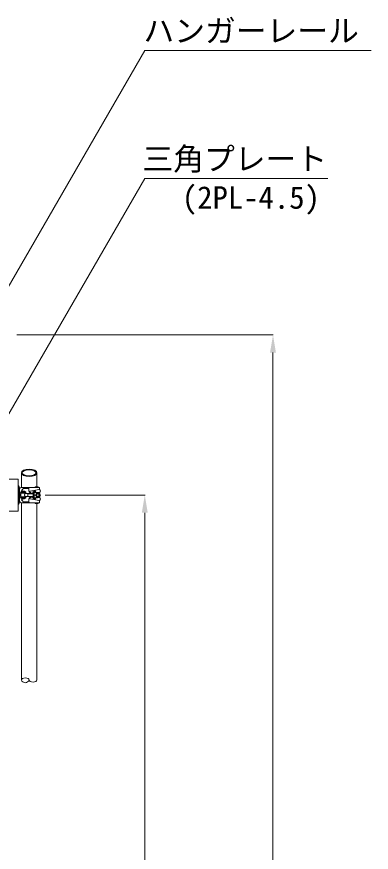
# Model space of a CAD drawing. Units: millimetres, scale not verified. Extents: x -69980 to -49855, y -14438 to 14438.
# Drawn here: x -60930 to -59824, y -8391 to -5782 of the extents above; entities that cross this region are included whole.
import ezdxf
from ezdxf.enums import TextEntityAlignment as Align

# ---------------------------------------------------------------- set-up
doc = ezdxf.new("R2010")
doc.units = ezdxf.units.MM
doc.header["$LTSCALE"] = 38
for name, color, linetype, lineweight in [('0-B_寸法', 3, 'Continuous', 18), ('0-D_単管', 7, 'Continuous', 18), ('0-E_単管ｸﾗﾝﾌﾟ', 7, 'Continuous', 18), ('1-7_文字', 7, 'Continuous', 18)]:
    doc.layers.add(name, color=color, linetype=linetype, lineweight=lineweight)
doc.styles.add('ＭＳ ゴシック', font='')
doc.styles.get('ＭＳ ゴシック').set_extended_font_data('MS Gothic')

msp = doc.modelspace()

# ---------------------------------------------------------------- linework, layer by layer
at = {"layer": '0-B_寸法'}
for p, q in [((-60929.2, -6775.5), (-60129.2, -6775.5)), ((-60130.2, -6830.5), (-60130.2, -11220.5)), ((-60840.75, -7275.5), (-60529.2, -7275.5)), ((-60530.2, -7330.5), (-60530.2, -11220.5))]:
    msp.add_line(p, q, dxfattribs=at)
at = {"layer": '0-B_寸法', "color": 91}
for points in [[(-60139.38, -6830.5), (-60130.2, -6775.5), (-60121.03, -6830.5)], [(-60539.38, -7330.5), (-60530.2, -7275.5), (-60521.03, -7330.5)]]:
    msp.add_solid(points, dxfattribs=at)
at = {"layer": '0-D_単管'}
for p, q in [((-60915.17, -7206.05), (-60915.17, -7251.5)), ((-60866.57, -7249.5), (-60866.57, -7206.05)), ((-60915.17, -7299.5), (-60915.17, -7852.85)), ((-60866.57, -7852.85), (-60866.57, -7301.48))]:
    msp.add_line(p, q, dxfattribs=at)
msp.add_arc((-60903.03, -7848.4), 12.93, 200.078, 339.922, dxfattribs=at)
for centre, major_axis, ratio, start_param, end_param in [((-60890.88, -7206.05), (-24.3, 0), 0.472425, 3.1415927, 9.424778), ((-60891.17, -7206.05), (22, 0), 0.417269, 6.2831853, 12.5663706), ((-60903.03, -7852.85), (-12.15, 0), 0.525605, 3.1415927, 6.2831853), ((-60878.73, -7852.85), (12.15, 0), 0.525605, 3.1415927, 6.2831853), ((-60878.73, -7852.85), (12.15, 0), 0.525605, 5.4904345, 6.2831853)]:
    msp.add_ellipse(centre, major_axis=major_axis, ratio=ratio, start_param=start_param, end_param=end_param, dxfattribs=at)
at = {"layer": '0-E_単管ｸﾗﾝﾌﾟ'}
for p, q in [((-60925.7, -7245.5), (-60925.7, -7305.5)), ((-60921.7, -7301.5), (-60921.7, -7249.5)), ((-60871.72, -7249.5), (-60863.7, -7249.5)), ((-60863.7, -7249.5), (-60863.68, -7249.5)), ((-60863.68, -7251.43), (-60863.7, -7251.43)), ((-60920.7, -7294.5), (-60920.7, -7256.5)), ((-60917.5, -7280.5), (-60917.5, -7270.5)), ((-60916.47, -7279.5), (-60916.47, -7271.5)), ((-60914.6, -7260.4), (-60912, -7262.98)), ((-60912.5, -7269.48), (-60912.5, -7268.7)), ((-60909.68, -7254.7), (-60892.23, -7254.7)), ((-60906.5, -7269.48), (-60906.5, -7268.7)), ((-60894.08, -7271.2), (-60877.85, -7271.2)), ((-60892.23, -7262.98), (-60892.23, -7255.5)), ((-60888.93, -7265.45), (-60888.85, -7265.5)), ((-60880.3, -7265.5), (-60872.8, -7262.83)), ((-60871.6, -7264.48), (-60871.6, -7262.4)), ((-60866.6, -7271.2), (-60859.62, -7271.2)), ((-60864.67, -7267.5), (-60858.53, -7267.5)), ((-60858.72, -7270.5), (-60858.72, -7267.5)), ((-60914.6, -7290.6), (-60911, -7286.98)), ((-60914.48, -7281.5), (-60904.5, -7281.5)), ((-60913, -7286.98), (-60906, -7286.98)), ((-60912.5, -7282.3), (-60912.5, -7281.5)), ((-60909.68, -7296.27), (-60892.23, -7296.27)), ((-60909.15, -7299.5), (-60909.15, -7299.45)), ((-60906.5, -7282.3), (-60906.5, -7281.5)), ((-60894.08, -7279.8), (-60877.85, -7279.8)), ((-60892.23, -7295.47), (-60892.23, -7288.03)), ((-60892.12, -7290.23), (-60892.12, -7290.2)), ((-60888.93, -7285.52), (-60888.85, -7285.5)), ((-60880.3, -7285.5), (-60872.7, -7288.2)), ((-60871.72, -7301.48), (-60863.7, -7301.48)), ((-60871.6, -7288.57), (-60871.6, -7286.5)), ((-60866.6, -7279.8), (-60859.62, -7279.8)), ((-60864.67, -7283.5), (-60858.53, -7283.5)), ((-60863.7, -7299.5), (-60863.68, -7299.5)), ((-60863.68, -7301.4), (-60863.7, -7301.4))]:
    msp.add_line(p, q, dxfattribs=at)
for points in [[(-60925.7, -7225.5), (-60967.7, -7225.5), (-60967.7, -7325.5), (-60925.7, -7325.5)], [(-60920.7, -7264), (-60921.7, -7264), (-60921.7, -7287), (-60920.7, -7287)], [(-60909.15, -7299.5), (-60909.15, -7299.52), (-60909.15, -7299.55), (-60909.15, -7299.57), (-60909.15, -7299.55), (-60909.15, -7299.52)], [(-60892.12, -7290.23), (-60892.12, -7290.25), (-60892.12, -7290.28), (-60892.12, -7290.25)]]:
    msp.add_lwpolyline(points, close=True, dxfattribs=at)
for points in [[(-60915.7, -7251.5), (-60858.72, -7251.5), (-60858.72, -7258.5)], [(-60920.62, -7256.5), (-60920.62, -7256.48), (-60920.62, -7256.45)], [(-60920.62, -7256.5), (-60920.62, -7256.52), (-60920.62, -7256.5)], [(-60920.62, -7270.5), (-60920.62, -7270.48), (-60920.62, -7270.45)], [(-60920.62, -7270.5), (-60920.62, -7270.53), (-60920.62, -7270.5)], [(-60917.4, -7270.45), (-60917.4, -7270.48), (-60917.4, -7270.5)], [(-60916.4, -7271.5), (-60916.4, -7271.47), (-60916.4, -7271.45)], [(-60915.7, -7265.5), (-60901.5, -7265.5), (-60901.5, -7268.7), (-60915.7, -7268.7)], [(-60914.48, -7269.48), (-60904.5, -7269.48), (-60904.47, -7269.48), (-60904.45, -7269.48)], [(-60913.22, -7262.98), (-60905.75, -7262.98), (-60904.88, -7263.35), (-60904.5, -7264.25), (-60904.88, -7265.12), (-60905.75, -7265.5)], [(-60877.85, -7280.5), (-60903.35, -7280.5), (-60903.47, -7280.48), (-60903.62, -7280.4), (-60903.78, -7280.33), (-60903.93, -7280.2), (-60904.05, -7280.03), (-60904.18, -7279.82), (-60904.3, -7279.58), (-60904.4, -7279.32), (-60904.53, -7279.02), (-60904.65, -7278.7), (-60904.72, -7278.38), (-60904.8, -7278), (-60904.88, -7277.6), (-60904.92, -7277.2), (-60904.97, -7276.77), (-60904.97, -7276.35), (-60905, -7275.93), (-60905.03, -7275.5), (-60905, -7275.05), (-60904.97, -7274.62), (-60904.97, -7274.2), (-60904.92, -7273.77), (-60904.88, -7273.38), (-60904.8, -7273), (-60904.72, -7272.62), (-60904.65, -7272.27), (-60904.53, -7271.95), (-60904.4, -7271.68), (-60904.3, -7271.4), (-60904.18, -7271.18), (-60904.05, -7270.98), (-60903.93, -7270.8), (-60903.78, -7270.65), (-60903.62, -7270.57), (-60903.47, -7270.53), (-60903.35, -7270.5), (-60877.85, -7270.5)], [(-60893.22, -7280.5), (-60893.38, -7280.48), (-60893.5, -7280.4), (-60893.65, -7280.33), (-60893.8, -7280.2), (-60893.95, -7280.03), (-60894.08, -7279.82), (-60894.2, -7279.58), (-60894.3, -7279.32), (-60894.42, -7279.02), (-60894.53, -7278.7), (-60894.6, -7278.38), (-60894.68, -7278), (-60894.75, -7277.6), (-60894.8, -7277.2), (-60894.85, -7276.77), (-60894.88, -7276.35), (-60894.88, -7275.93), (-60894.9, -7275.5), (-60894.88, -7275.05), (-60894.88, -7274.62), (-60894.85, -7274.2), (-60894.8, -7273.77), (-60894.75, -7273.38), (-60894.68, -7273), (-60894.6, -7272.62), (-60894.53, -7272.27), (-60894.42, -7271.95), (-60894.3, -7271.68), (-60894.2, -7271.4), (-60894.08, -7271.18), (-60893.95, -7270.98), (-60893.8, -7270.8), (-60893.65, -7270.65), (-60893.5, -7270.57), (-60893.38, -7270.53), (-60893.22, -7270.5)], [(-60892.15, -7255.5), (-60892.15, -7255.47), (-60892.15, -7255.45)], [(-60892.15, -7255.5), (-60892.15, -7255.52), (-60892.15, -7255.5)], [(-60888.93, -7267.67), (-60887.85, -7268.07), (-60887.47, -7268.3), (-60887.2, -7269), (-60887.2, -7269.22), (-60877.68, -7269.22)], [(-60887.32, -7263.5), (-60860.57, -7258.5), (-60858.53, -7258.5)], [(-60886.2, -7269.2), (-60886.2, -7269.22), (-60886.2, -7269.25), (-60886.2, -7269.28), (-60886.2, -7269.25)], [(-60877.38, -7275.5), (-60876.82, -7274.82), (-60876.33, -7274.12), (-60875.85, -7273.42), (-60875.45, -7272.73), (-60875.15, -7272), (-60874.95, -7271.25), (-60874.88, -7270.57), (-60874.92, -7269.88), (-60875, -7269.15), (-60875.15, -7268.45), (-60875.32, -7267.73), (-60875.55, -7267), (-60875.25, -7266.6), (-60874.95, -7266.28), (-60874.68, -7266.02), (-60874.38, -7265.85), (-60874.03, -7265.72), (-60873.72, -7265.7), (-60874.72, -7265.7), (-60875.05, -7265.75), (-60875.38, -7265.85), (-60875.68, -7266.02), (-60875.97, -7266.28), (-60876.28, -7266.6), (-60876.55, -7267.03), (-60876.8, -7267.48), (-60877.05, -7267.97), (-60877.3, -7268.55), (-60877.53, -7269.2), (-60877.7, -7269.88), (-60877.88, -7270.6), (-60878.03, -7271.35), (-60878.15, -7272.12), (-60878.22, -7272.95), (-60878.32, -7273.77), (-60878.35, -7274.65), (-60878.35, -7275.5), (-60878.35, -7276.35), (-60878.32, -7277.2)], [(-60878.32, -7277.2), (-60878.22, -7278.03), (-60878.15, -7278.85), (-60878.03, -7279.62), (-60877.88, -7280.38), (-60877.7, -7281.1), (-60877.53, -7281.77), (-60877.3, -7282.43), (-60877.05, -7283), (-60876.8, -7283.5), (-60876.55, -7283.97), (-60876.28, -7284.38), (-60875.97, -7284.7), (-60875.68, -7284.95), (-60875.38, -7285.12), (-60875.05, -7285.25), (-60874.72, -7285.3), (-60873.72, -7285.3)], [(-60877.68, -7269.2), (-60877.68, -7269.22), (-60877.68, -7269.25), (-60877.68, -7269.28), (-60877.68, -7269.25)], [(-60869.03, -7267), (-60868.83, -7267.73), (-60868.68, -7268.45), (-60868.5, -7269.15), (-60868.43, -7269.88), (-60868.38, -7270.57), (-60868.47, -7271.25), (-60868.65, -7272), (-60868.95, -7272.73), (-60869.35, -7273.42), (-60869.82, -7274.12), (-60870.33, -7274.82), (-60870.88, -7275.5), (-60877.38, -7275.5), (-60876.82, -7276.18), (-60876.33, -7276.88), (-60875.85, -7277.57), (-60875.45, -7278.27), (-60875.15, -7279), (-60874.95, -7279.75), (-60874.88, -7280.43), (-60874.92, -7281.1), (-60875, -7281.83), (-60875.15, -7282.55), (-60875.32, -7283.27), (-60875.55, -7283.97), (-60865.75, -7283.97), (-60866.03, -7283.97), (-60866.28, -7283.88), (-60866.55, -7283.7), (-60866.82, -7283.48), (-60867.07, -7283.2), (-60867.3, -7282.85), (-60867.53, -7282.47), (-60867.75, -7282.02), (-60867.97, -7281.5), (-60868.15, -7280.97), (-60868.32, -7280.38)], [(-60868.32, -7270.62), (-60868.15, -7270.05), (-60867.97, -7269.48), (-60867.75, -7269), (-60867.53, -7268.55), (-60867.3, -7268.12), (-60867.07, -7267.8), (-60866.82, -7267.5), (-60866.55, -7267.27), (-60866.28, -7267.12), (-60866.03, -7267.05), (-60865.75, -7267), (-60875.55, -7267), (-60875.8, -7267.45), (-60876.05, -7267.97), (-60876.3, -7268.55), (-60876.5, -7269.17), (-60876.7, -7269.85), (-60876.88, -7270.57), (-60877.03, -7271.32), (-60877.15, -7272.12), (-60877.25, -7272.95), (-60877.3, -7273.77), (-60877.35, -7274.6), (-60877.38, -7275.48), (-60877.35, -7276.3), (-60877.3, -7277.17), (-60877.25, -7278), (-60877.15, -7278.83), (-60877.03, -7279.6), (-60876.88, -7280.38), (-60876.7, -7281.08), (-60876.53, -7281.77), (-60876.3, -7282.4), (-60876.07, -7282.98), (-60875.82, -7283.5), (-60875.55, -7283.97), (-60875.28, -7284.35), (-60874.97, -7284.68), (-60874.7, -7284.95)], [(-60873.72, -7265.7), (-60873.42, -7265.75), (-60873.1, -7265.85), (-60872.77, -7266.02), (-60872.5, -7266.3), (-60872.2, -7266.62), (-60871.92, -7267)], [(-60869.03, -7283.97), (-60868.83, -7283.27), (-60868.68, -7282.55), (-60868.5, -7281.83), (-60868.43, -7281.1), (-60868.38, -7280.43), (-60868.47, -7279.75), (-60868.65, -7279), (-60868.95, -7278.27), (-60869.35, -7277.57), (-60869.82, -7276.88), (-60870.33, -7276.18), (-60870.88, -7275.5)], [(-60868.38, -7280.43), (-60868.47, -7279.75), (-60868.57, -7279.1), (-60868.68, -7278.4), (-60868.78, -7277.7), (-60868.83, -7276.98), (-60868.88, -7276.23), (-60868.88, -7275.5), (-60868.88, -7274.75), (-60868.83, -7274), (-60868.78, -7273.3), (-60868.68, -7272.6), (-60868.57, -7271.93)], [(-60868.65, -7272), (-60868.47, -7271.25), (-60868.38, -7270.57)], [(-60858.78, -7283.5), (-60858.78, -7280.5), (-60865.75, -7280.5), (-60865.9, -7280.48), (-60866.05, -7280.4), (-60866.17, -7280.33), (-60866.3, -7280.2), (-60866.45, -7280.03), (-60866.57, -7279.82), (-60866.7, -7279.58), (-60866.82, -7279.32), (-60866.93, -7279.02), (-60867.03, -7278.7), (-60867.1, -7278.38), (-60867.18, -7278), (-60867.25, -7277.6), (-60867.3, -7277.2), (-60867.35, -7276.77), (-60867.4, -7276.35), (-60867.42, -7275.93), (-60867.42, -7275.5), (-60867.42, -7275.05), (-60867.4, -7274.62), (-60867.35, -7274.2), (-60867.3, -7273.77), (-60867.25, -7273.38), (-60867.18, -7273), (-60867.1, -7272.62), (-60867.03, -7272.27), (-60866.93, -7271.95), (-60866.82, -7271.68), (-60866.7, -7271.4), (-60866.57, -7271.18), (-60866.45, -7270.98), (-60866.3, -7270.8), (-60866.17, -7270.65), (-60866.05, -7270.57), (-60865.9, -7270.53), (-60865.75, -7270.5), (-60865.72, -7270.5)], [(-60865.75, -7267), (-60865.45, -7267.05), (-60865.2, -7267.12), (-60864.93, -7267.27), (-60864.65, -7267.5), (-60864.4, -7267.8), (-60864.18, -7268.12), (-60863.93, -7268.55), (-60863.7, -7269), (-60863.5, -7269.48), (-60863.33, -7270.05), (-60863.2, -7270.5)], [(-60865.75, -7270.5), (-60858.78, -7270.5), (-60858.6, -7270.53), (-60858.47, -7270.57), (-60858.32, -7270.65), (-60858.2, -7270.8), (-60858.05, -7270.98), (-60857.93, -7271.18), (-60857.8, -7271.4), (-60857.68, -7271.68), (-60857.57, -7271.95), (-60857.47, -7272.27), (-60857.4, -7272.62), (-60857.33, -7273), (-60857.25, -7273.38), (-60857.2, -7273.77), (-60857.15, -7274.2), (-60857.1, -7274.62), (-60857.08, -7275.05), (-60857.08, -7275.5), (-60857.08, -7275.93), (-60857.1, -7276.35), (-60857.15, -7276.77), (-60857.2, -7277.2), (-60857.25, -7277.6), (-60857.33, -7278), (-60857.4, -7278.38), (-60857.47, -7278.7), (-60857.57, -7279.02), (-60857.68, -7279.32), (-60857.8, -7279.58), (-60857.93, -7279.82), (-60858.05, -7280.03), (-60858.2, -7280.2), (-60858.32, -7280.33), (-60858.47, -7280.4), (-60858.6, -7280.48), (-60858.78, -7280.5), (-60858.93, -7280.48), (-60859.05, -7280.4)], [(-60859.05, -7280.4), (-60859.2, -7280.33), (-60859.32, -7280.2), (-60859.48, -7280.03), (-60859.6, -7279.82), (-60859.72, -7279.58), (-60859.85, -7279.32), (-60859.95, -7279.02), (-60860.05, -7278.7), (-60860.12, -7278.38), (-60860.22, -7278), (-60860.28, -7277.6), (-60860.35, -7277.2), (-60860.38, -7276.77), (-60860.43, -7276.35), (-60860.45, -7275.93), (-60860.45, -7275.5), (-60860.45, -7275.05), (-60860.43, -7274.62), (-60860.38, -7274.2), (-60860.35, -7273.77), (-60860.28, -7273.38), (-60860.22, -7273), (-60860.12, -7272.62), (-60860.05, -7272.27), (-60859.95, -7271.95), (-60859.85, -7271.68), (-60859.72, -7271.4), (-60859.6, -7271.18), (-60859.48, -7270.98), (-60859.32, -7270.8), (-60859.2, -7270.65), (-60859.05, -7270.57), (-60858.93, -7270.53), (-60858.78, -7270.5)], [(-60858.78, -7279.5), (-60858.88, -7279.47), (-60858.97, -7279.45), (-60859.07, -7279.35), (-60859.18, -7279.25), (-60859.3, -7279.12), (-60859.4, -7278.98), (-60859.48, -7278.75), (-60859.57, -7278.55), (-60859.65, -7278.32), (-60859.72, -7278.08), (-60859.78, -7277.8), (-60859.85, -7277.48), (-60859.9, -7277.17), (-60859.95, -7276.88), (-60859.97, -7276.53), (-60859.97, -7276.2), (-60860, -7275.85), (-60860, -7275.5), (-60860, -7275.15), (-60859.97, -7274.8), (-60859.97, -7274.45), (-60859.95, -7274.12), (-60859.9, -7273.8), (-60859.85, -7273.5), (-60859.78, -7273.2), (-60859.72, -7272.93), (-60859.65, -7272.67), (-60859.57, -7272.43), (-60859.48, -7272.22), (-60859.4, -7272.03), (-60859.3, -7271.88), (-60859.18, -7271.73), (-60859.07, -7271.62), (-60858.97, -7271.55), (-60858.88, -7271.5), (-60858.78, -7271.5), (-60858.65, -7271.5), (-60858.55, -7271.55), (-60858.45, -7271.62)], [(-60858.45, -7271.62), (-60858.35, -7271.73), (-60858.25, -7271.88), (-60858.12, -7272.03), (-60858.05, -7272.22), (-60857.95, -7272.43), (-60857.9, -7272.67), (-60857.8, -7272.93), (-60857.75, -7273.2), (-60857.68, -7273.5), (-60857.62, -7273.8), (-60857.57, -7274.12), (-60857.55, -7274.45), (-60857.55, -7274.8), (-60857.53, -7275.15), (-60857.53, -7275.5), (-60857.53, -7275.85), (-60857.55, -7276.2), (-60857.55, -7276.53), (-60857.57, -7276.88), (-60857.62, -7277.17), (-60857.68, -7277.48), (-60857.75, -7277.8), (-60857.8, -7278.08), (-60857.9, -7278.32), (-60857.95, -7278.55), (-60858.05, -7278.75), (-60858.12, -7278.98), (-60858.25, -7279.12), (-60858.35, -7279.25), (-60858.45, -7279.35), (-60858.55, -7279.45), (-60858.65, -7279.47), (-60858.78, -7279.5)], [(-60855.7, -7262.95), (-60855.7, -7262.98), (-60855.7, -7263), (-60855.7, -7263.02), (-60855.7, -7263)], [(-60855.7, -7275.45), (-60855.7, -7275.48), (-60855.7, -7275.5), (-60855.7, -7275.52), (-60855.7, -7275.5)], [(-60915.7, -7285.48), (-60901.5, -7285.48), (-60901.5, -7282.3), (-60915.7, -7282.3)], [(-60915.7, -7299.5), (-60858.72, -7299.5), (-60858.72, -7292.5)], [(-60905.95, -7286.9), (-60905.97, -7286.9), (-60906, -7286.9)], [(-60904.45, -7281.42), (-60904.47, -7281.42), (-60904.5, -7281.42)], [(-60892.12, -7288.03), (-60892.12, -7288), (-60892.12, -7287.98)], [(-60892.12, -7288.03), (-60892.12, -7288.05), (-60892.12, -7288.03)], [(-60888.93, -7283.32), (-60887.85, -7282.95), (-60887.47, -7282.7), (-60887.2, -7282), (-60887.2, -7281.75), (-60877.68, -7281.75)], [(-60887.32, -7287.47), (-60860.57, -7292.5), (-60858.53, -7292.5)], [(-60874.7, -7284.95), (-60874.38, -7285.12), (-60874.05, -7285.25), (-60873.75, -7285.3), (-60873.45, -7285.25), (-60873.1, -7285.15), (-60872.8, -7284.98), (-60872.53, -7284.7), (-60872.2, -7284.38), (-60871.92, -7283.97)], [(-60871.53, -7286.5), (-60871.53, -7286.48), (-60871.53, -7286.45)], [(-60863.2, -7280.5), (-60863.35, -7281.08), (-60863.55, -7281.6), (-60863.75, -7282.1), (-60863.98, -7282.55), (-60864.22, -7282.95), (-60864.45, -7283.27), (-60864.72, -7283.52), (-60864.97, -7283.75), (-60865.25, -7283.88), (-60865.53, -7283.97), (-60865.75, -7283.97)], [(-60855.7, -7287.95), (-60855.7, -7287.98), (-60855.7, -7288), (-60855.7, -7288.03), (-60855.7, -7288)]]:
    msp.add_lwpolyline(points, dxfattribs=at)
for centre, radius, start, end in [((-60925.7, -7249.5), 4, 0, 90), ((-60915.65, -7256.45), 4.97, 90.525, 180.043), ((-60919.12, -7251.45), 9.95, 296.88, 359.815), ((-60888.17, -7255.45), 3.95, 90.652, 179.982), ((-60871.68, -7250.45), 0.95, 92.926, 267.074), ((-60863.68, -7250.45), 0.95, 269.876, 90.124), ((-60915.65, -7270.45), 4.95, 90.458, 179.984), ((-60915.65, -7270.45), 1.75, 91.595, 180.023), ((-60914.45, -7271.45), 1.95, 91.37, 180.077), ((-60913.2, -7264.2), 1.23, 91.9, 268.356), ((-60904.45, -7271.43), 1.95, 29.107, 89.994), ((-60887.17, -7260.72), 4.95, 180.297, 249.751), ((-60887.17, -7262.93), 4.95, 180.448, 249.844), ((-60890.15, -7269.22), 3.95, 0.064, 70.582), ((-60881.65, -7269.22), 3.98, 359.974, 70.278), ((-60868.57, -7264.45), 2.95, 180.655, 236.223), ((-60860.68, -7262.95), 4.97, 295.34, 359.636), ((-60860.68, -7262.98), 4.97, 0.231, 64.394), ((-60860.17, -7275.45), 4.45, 304.318, 359.51), ((-60860.17, -7275.45), 4.47, 0.01, 55.142), ((-60925.7, -7301.5), 4, 270, 0), ((-60915.68, -7294.45), 4.95, 180.428, 269.572), ((-60915.65, -7280.45), 4.95, 180.428, 269.572), ((-60915.65, -7280.45), 1.75, 180.926, 268.349), ((-60914.45, -7279.45), 1.95, 181.34, 268.659), ((-60919.1, -7299.45), 9.95, 359.998, 62.989), ((-60912.95, -7285.45), 1.45, 181.454, 268.546), ((-60905.95, -7285.45), 1.45, 269.914, 358.349), ((-60904.45, -7279.47), 1.95, 269.965, 328.715), ((-60887.17, -7287.98), 4.95, 110.634, 180.15), ((-60887.17, -7290.2), 4.95, 110.48, 179.997), ((-60888.17, -7295.45), 3.95, 180.497, 269.344), ((-60890.15, -7281.7), 3.95, 289.027, 359.372), ((-60881.62, -7281.7), 3.95, 289.121, 359.357), ((-60871.65, -7300.45), 0.95, 92.885, 266.893), ((-60868.57, -7286.45), 2.98, 124.678, 179.964), ((-60863.68, -7300.45), 0.95, 269.876, 90.124), ((-60860.65, -7287.95), 4.95, 295.157, 359.528), ((-60860.65, -7287.95), 4.95, 0.033, 64.528)]:
    msp.add_arc(centre, radius, start, end, dxfattribs=at)
at = {"layer": '1-7_文字'}
for p, q in [((-61124.43, -6916.7), (-60530.2, -5887.5)), ((-60530.2, -5887.5), (-60529.85, -5887.5)), ((-60529.85, -5887.5), (-59823.57, -5887.5)), ((-60965.4, -7041.27), (-60530.2, -6287.5)), ((-60530.2, -6287.5), (-60529.85, -6287.5)), ((-60529.85, -6287.5), (-59959.53, -6287.5))]:
    msp.add_line(p, q, dxfattribs=at)

# ---------------------------------------------------------------- texts
at = {"layer": '1-7_文字', "style": 'ＭＳ ゴシック'}
for s, p in [('ハンガーレール', (-60534.38, -5882.1)), ('三角プレート', (-60537.38, -6282.1)), ('(2PL-4.5)', (-60414.57, -6402.6))]:
    msp.add_text(s, height=70.38, dxfattribs=at).set_placement(p, align=Align.BOTTOM_LEFT)

doc.saveas('drawing.dxf')
